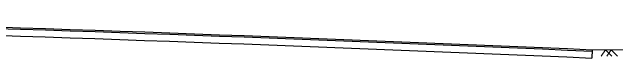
# Model space of a CAD drawing. Header units: millimetres. Extents: x 1231188 to 3867842, y -5478610 to -489530.
# Drawn here: x 3161215 to 3183011, y -3036605 to -3035272 of the extents above; entities that cross this region are included whole.
import ezdxf

# ---------------------------------------------------------------- set-up
doc = ezdxf.new("R2010")
doc.units = ezdxf.units.MM
doc.header["$LTSCALE"] = 25
doc.header["$MEASUREMENT"] = 0
doc.layers.add('COLUMN', color=1, linetype='Continuous', lineweight=25)
doc.layers.add('HOUSEP1', color=7, linetype='Continuous', lineweight=15)

msp = doc.modelspace()

# ---------------------------------------------------------------- linework, layer by layer
at = {"layer": 'COLUMN', "color": 8, "lineweight": -2, "ltscale": 100}
msp.add_line((3181923.9, -3036305.5, 8280.3), (3181900.4, -3036604.7, 8280.3), dxfattribs=at)
at = {"layer": 'COLUMN', "color": 8, "lineweight": -2, "ltscale": 100, "elevation": 4140.2}
for points in [[(3153523.6, -3035271.6, -0.003938), (3181923.9, -3036305.5, -0.0039368)], [(3153523.6, -3035321.6, -0.0039376), (3181920, -3036355.3, -0.0039219)], [(3153523.6, -3035571.7, -0.0039354), (3181900.4, -3036604.7, -0.0039197)]]:
    msp.add_lwpolyline(points, format="xyb", dxfattribs=at)
at = {"layer": 'HOUSEP1', "ltscale": 100}
for p, q in [((3181923.9, -3036305.5, 4140.2), (3183011.1, -3036305.5, 4140.2)), ((3182395.8, -3036305.5), (3182241.3, -3036530.1)), ((3182395.8, -3036305.5), (3182617.6, -3036540.5)), ((3182597.4, -3036305.5), (3182442.8, -3036530.1)), ((3182597.4, -3036305.5), (3182819.2, -3036540.5))]:
    msp.add_line(p, q, dxfattribs=at)

doc.saveas('drawing.dxf')
